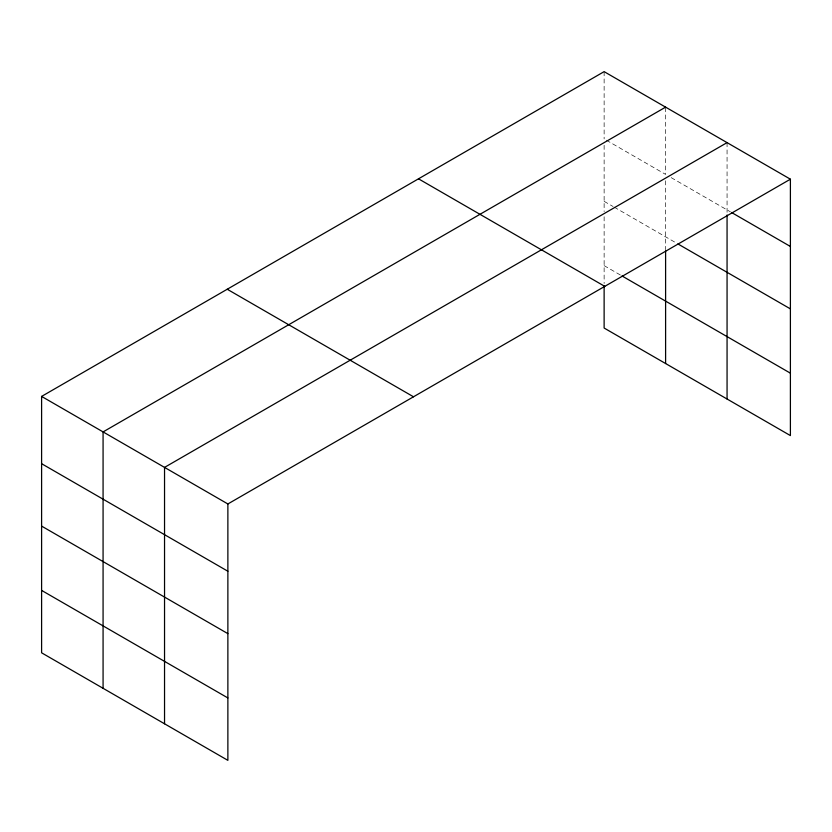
<?xml version="1.0" encoding="UTF-8"?>
<svg xmlns="http://www.w3.org/2000/svg" width="832" height="832" viewBox="0 0 832 832"><rect width="100%" height="100%" fill="white"/><g stroke="black" fill="none" stroke-linecap="round" stroke-linejoin="round"><path stroke-width="0.62" stroke-dasharray="4.16 3.12" d="M606.362 140.213L665.6 174.408L665.6 107.141M671.185 177.642L730.402 211.827M604.126 201.334L613.07 206.492M614.182 207.137L675.657 242.632M604.126 265.626L620.89 275.309M727.064 142.626L727.064 213.72M665.6 180.783L665.6 249.683M604.126 71.646L604.126 138.923M604.126 145.288L604.126 211.619M604.126 216.757L604.126 283.462"/><path stroke-width="1.25" d="M41.6 396.417L227.874 503.963L227.874 760.354L41.6 652.808L41.6 396.417L604.126 71.646L790.4 179.192L790.4 435.583L604.126 328.037L604.126 286.01M665.6 107.141L103.074 431.912L103.074 688.293M727.064 142.626L164.538 467.397L164.538 723.788M227.874 503.963L790.4 179.192M731.515 212.472L790.4 246.47M677.893 243.922L790.4 308.88M622.003 275.954L790.4 373.173M418.496 178.818L604.77 286.364M227.23 289.245L413.504 396.791M41.6 463.694L227.874 571.241M41.6 526.105L227.874 633.641M41.6 590.398L227.874 697.944M727.064 214.999L727.064 399.017M665.6 250.962L665.6 363.522"/></g></svg>
